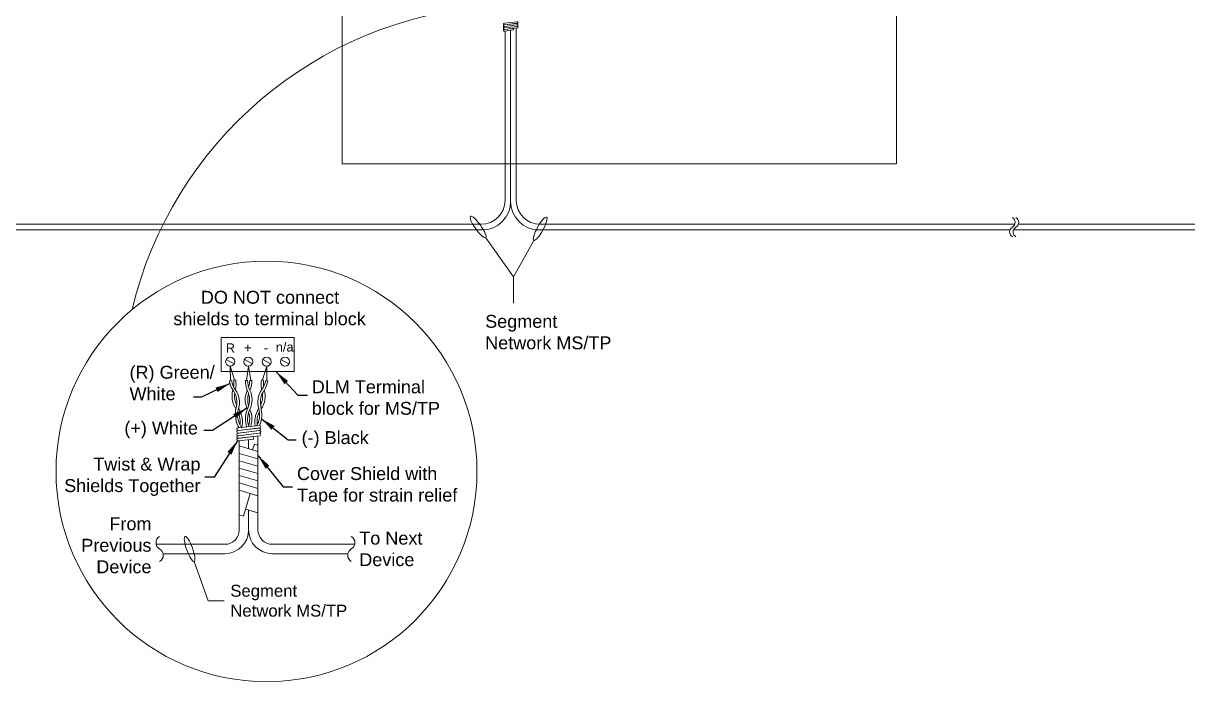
# Model space of a CAD drawing. Header units: inches. Extents: x -60 to 2005, y -577 to 104.
# Drawn here: x 537.08 to 561.43, y -192.89 to -179.11 of the extents above; entities that cross this region are included whole.
import ezdxf
from ezdxf.enums import TextEntityAlignment as Align

# ---------------------------------------------------------------- set-up
doc = ezdxf.new("R2010")
doc.units = ezdxf.units.IN
doc.header["$MEASUREMENT"] = 0
doc.layers.get('0').update_dxf_attribs({"lineweight": 5})
for name, color, linetype, lineweight in [('PANEL', 7, 'Continuous', 0), ('WS_DETAIL', 7, 'Continuous', 5), ('WS_LowVoltage', 6, 'Continuous', 5)]:
    doc.layers.add(name, color=color, linetype=linetype, lineweight=lineweight)
doc.styles.add('ARIAL', font='arial.ttf')
doc.dimstyles.get("Standard").update_dxf_attribs({"dimtxt": 0.18, "dimasz": 0.18, "dimexe": 0.18, "dimexo": 0.0625, "dimgap": 0.09, "dimtad": 0, "dimtih": 1, "dimtoh": 1, "dimdec": 4, "dimzin": 0, "dimdsep": 46, "dimtxsty": 'Standard', "dimcen": 0.09, "dimadec": 0, "dimazin": 0, "dimtfac": 1, "dimtdec": 4, "dimtofl": 0, "dimtmove": 0, "dimatfit": 3, "dimfxl": 1, "dimtolj": 1, "dimtzin": 0, "dimarcsym": 0})

# ---------------------------------------------------------------- blocks, each defined once
blk = doc.blocks.new('A$C65587FE4')
at = {"layer": 'WS_DETAIL'}
for p, q in [((0.468, 0.107), (0.027, 0.054)), ((0.033, 0.001), (0.478, 0.054))]:
    blk.add_line(p, q, dxfattribs=at)
for centre, start, end in [((0.027, 0.027), 90, 283.7483), ((0.474, 0.081), 276.8741, 103.7978)]:
    blk.add_arc(centre, 0.0271, start, end, dxfattribs=at)
blk = doc.blocks.new('G_ENDLINE')
blk.add_lwpolyline([(0.0866, 0, -0.57735), (0, 0, 0.57735), (-0.0866, 0, 0.57735)], format="xyb")
blk = doc.blocks.new('LMCP-24_TW')
at = {"layer": 'PANEL', "linetype": 'Continuous'}
for p, q in [((-46.39, 0), (-46.39, 80.26)), ((46.39, 79.44), (46.39, 0)), ((46.39, 0), (-46.39, 0))]:
    blk.add_line(p, q, dxfattribs=at)

msp = doc.modelspace()

# ---------------------------------------------------------------- linework, layer by layer
msp.add_arc((547.42, -187.028), 8.294, 94.3004, 166.578)
at = {"layer": 'WS_DETAIL'}
for p, q in [((547.33, -179.219), (547.139, -179.242)), ((547.334, -179.251), (547.33, -179.219)), ((547.143, -179.274), (547.334, -179.251)), ((546.751, -183.601), (547.332, -184.42)), ((547.755, -183.654), (547.332, -184.42)), ((547.332, -184.42), (547.332, -184.967)), ((541.215, -185.686), (542.741, -185.686)), ((541.215, -186.402), (541.215, -185.686)), ((542.741, -186.402), (542.741, -185.686)), ((541.323, -186.146), (541.488, -186.242)), ((541.41, -186.59), (541.406, -186.289)), ((541.406, -186.289), (541.499, -186.575)), ((541.705, -186.146), (541.87, -186.242)), ((541.745, -186.587), (541.79, -186.289)), ((541.79, -186.289), (541.835, -186.587)), ((542.175, -186.289), (542.082, -186.575)), ((542.086, -186.146), (542.251, -186.242)), ((542.17, -186.59), (542.175, -186.289)), ((542.468, -186.146), (542.633, -186.242)), ((542.741, -186.402), (541.215, -186.402)), ((541.432, -186.587), (541.389, -186.594)), ((541.477, -186.579), (541.52, -186.572)), ((541.767, -186.587), (541.723, -186.587)), ((541.813, -186.587), (541.857, -186.587)), ((542.103, -186.579), (542.06, -186.572)), ((542.149, -186.587), (542.192, -186.594)), ((541.888, -187.76), (541.57, -187.798)), ((541.576, -187.852), (541.894, -187.813)), ((541.894, -187.813), (541.888, -187.76)), ((540.65, -190.375), (540.947, -191.198)), ((540.947, -191.198), (541.279, -191.198))]:
    msp.add_line(p, q, dxfattribs=at)
at = {"layer": 'WS_DETAIL', "const_width": 0.01}
for points in [[(541.41, -186.59), (541.406, -186.289), (541.499, -186.575)], [(541.745, -186.587), (541.79, -186.289), (541.835, -186.587)], [(542.082, -186.575), (542.175, -186.289), (542.17, -186.59)]]:
    msp.add_lwpolyline(points, dxfattribs=at)
at = {"layer": 'WS_DETAIL'}
for centre, radius in [((542.165, -188.49), 4.402), ((541.406, -186.194), 0.0954), ((541.787, -186.194), 0.0954), ((542.169, -186.194), 0.0954), ((542.55, -186.194), 0.0954)]:
    msp.add_circle(centre, radius, dxfattribs=at)
for centre, radius, start, end in [((547.139, -179.258), 0.0162, 90, 283.7483), ((541.924, -186.505), 0.543, 189.4603, 211.11), ((541.913, -186.494), 0.49, 190.9117, 215.1544), ((540.992, -186.647), 0.49, 351.7703, 8.0089), ((541.127, -187.048), 0.472, 9.6911, 35.1544), ((541.969, -186.907), 0.472, 163.7663, 164.2278), ((540.985, -186.661), 0.543, 347.8107, 9.4603), ((542.266, -186.587), 0.543, 180, 201.6497), ((542.257, -186.574), 0.49, 181.4514, 205.6941), ((541.323, -186.574), 0.49, 342.31, 358.5486), ((541.315, -186.587), 0.543, 338.3503, 0), ((542.454, -187.048), 0.472, 144.8456, 170.3089), ((542.595, -186.661), 0.543, 170.5397, 192.1893), ((541.612, -186.907), 0.472, 15.7722, 16.2337), ((541.667, -186.494), 0.49, 324.8456, 349.0883), ((542.589, -186.647), 0.49, 171.9911, 188.2297), ((541.657, -186.505), 0.543, 328.89, 350.5397), ((541.915, -186.916), 0.472, 164.2278, 189.2296), ((541.915, -186.912), 0.472, 189.6911, 214.6929), ((541.074, -187.056), 0.472, 9.6911, 35.1544), ((541.969, -186.907), 0.472, 173.5469, 189.2296), ((541.968, -186.904), 0.472, 189.6911, 205.3738), ((541.073, -187.053), 0.472, 343.7663, 9.2296), ((541.126, -187.044), 0.472, 343.7663, 9.2296), ((542.19, -186.991), 0.472, 154.7675, 179.7692), ((542.19, -186.988), 0.472, 180.2308, 205.2325), ((541.337, -186.991), 0.472, 0.2308, 25.6941), ((541.337, -186.988), 0.472, 334.3059, 359.7692), ((542.244, -186.991), 0.472, 164.0866, 179.7692), ((542.244, -186.988), 0.472, 180.2308, 195.9134), ((541.391, -186.991), 0.472, 0.2308, 25.6941), ((541.391, -186.988), 0.472, 334.3059, 359.7692), ((542.244, -186.991), 0.472, 154.3059, 154.7675), ((542.455, -187.044), 0.472, 170.7704, 196.2337), ((542.508, -187.053), 0.472, 170.7704, 196.2337), ((541.613, -186.904), 0.472, 334.6262, 350.3089), ((542.507, -187.056), 0.472, 144.8456, 170.3089), ((541.666, -186.912), 0.472, 325.3071, 350.3089), ((541.612, -186.907), 0.472, 350.7704, 6.4531), ((541.665, -186.916), 0.472, 350.7704, 15.7722), ((542.056, -187.299), 0.543, 167.8107, 189.4603), ((542.05, -187.313), 0.49, 163.7663, 188.0089), ((541.128, -187.466), 0.49, 10.9117, 27.1503), ((541.968, -186.904), 0.472, 214.6929, 215.1544), ((541.118, -187.456), 0.543, 9.4603, 31.11), ((542.266, -187.392), 0.543, 158.3503, 180), ((542.257, -187.405), 0.49, 154.3059, 178.5486), ((541.323, -187.405), 0.49, 1.4514, 17.69), ((542.244, -186.988), 0.472, 205.2325, 205.6941), ((541.315, -187.392), 0.543, 360, 21.6497), ((542.463, -187.456), 0.543, 148.89, 170.5397), ((542.452, -187.466), 0.49, 152.8497, 169.0883), ((541.613, -186.904), 0.472, 324.8456, 325.3071), ((541.531, -187.313), 0.49, 351.9911, 16.2337), ((541.524, -187.299), 0.543, 350.5397, 12.1893), ((542.056, -187.299), 0.543, 189.4603, 210.9753), ((542.046, -187.288), 0.49, 190.9117, 215.1544), ((541.124, -187.442), 0.49, 351.7703, 8.0089), ((541.118, -187.456), 0.543, 347.8107, 9.4603), ((542.266, -187.392), 0.543, 180, 197.9088), ((542.257, -187.38), 0.49, 181.4514, 200.7013), ((541.323, -187.38), 0.49, 342.31, 358.5486), ((541.315, -187.392), 0.543, 343.2194, 0), ((542.463, -187.456), 0.543, 170.5397, 188.7192), ((541.535, -187.288), 0.49, 329.9526, 349.0883), ((542.457, -187.442), 0.49, 171.9911, 188.2297), ((541.524, -187.299), 0.543, 335.1844, 350.5397), ((541.259, -187.842), 0.472, 34.9831, 35.1544), ((542.101, -187.702), 0.472, 163.7663, 163.9497), ((541.57, -187.825), 0.0271, 90, 283.7483)]:
    msp.add_arc(centre, radius, start, end, dxfattribs=at)
msp.add_ellipse((546.59, -183.375), major_axis=(0.161, -0.226), ratio=0.22265, dxfattribs=at)
at = {"layer": 'WS_DETAIL', "extrusion": (0, 0, -1)}
for centre, major_axis in [((547.889, -183.411), (-0.134, -0.243)), ((540.556, -190.114), (0.094, -0.261))]:
    msp.add_ellipse(centre, major_axis=major_axis, ratio=0.22265, dxfattribs=at)
at = {"layer": 'WS_LowVoltage'}
for p, q in [((547.389, -179.212), (547.389, -182.818)), ((547.153, -179.273), (547.153, -182.818)), ((547.271, -179.259), (547.271, -182.836)), ((528.098, -183.318), (540.856, -183.318)), ((546.653, -183.318), (540.856, -183.318)), ((547.889, -183.318), (548.639, -183.318)), ((557.815, -183.318), (548.639, -183.318)), ((572.128, -183.318), (557.889, -183.318)), ((527.997, -183.436), (540.766, -183.436)), ((546.671, -183.436), (540.766, -183.436)), ((547.806, -183.436), (551.123, -183.436)), ((557.714, -183.436), (551.123, -183.436)), ((572.146, -183.436), (557.788, -183.436)), ((541.987, -187.748), (541.987, -189.716)), ((541.594, -187.849), (541.594, -189.716)), ((541.594, -187.957), (541.987, -188.073)), ((541.79, -187.826), (541.79, -188.015)), ((541.79, -187.826), (541.79, -188.015)), ((541.911, -187.918), (541.875, -188.04)), ((541.911, -187.918), (541.987, -187.94)), ((541.594, -188.112), (541.987, -188.227)), ((541.594, -188.266), (541.987, -188.382)), ((541.594, -188.42), (541.987, -188.536)), ((541.594, -188.575), (541.987, -188.69)), ((541.594, -188.729), (541.987, -188.845)), ((541.594, -188.883), (541.987, -188.999)), ((541.821, -188.95), (541.681, -189.424)), ((541.594, -189.398), (541.681, -189.424)), ((541.724, -189.277), (541.987, -189.355)), ((541.79, -189.297), (541.79, -189.713)), ((541.294, -190.016), (539.858, -190.016)), ((542.287, -190.016), (544.012, -190.016)), ((541.29, -190.213), (540.003, -190.213)), ((542.29, -190.213), (543.867, -190.213))]:
    msp.add_line(p, q, dxfattribs=at)
for centre, radius, start, end in [((546.653, -182.818), 0.5, 270, 0), ((546.671, -182.836), 0.6, 270, 0), ((547.871, -182.836), 0.6, 180, 270), ((547.889, -182.818), 0.5, 180, 270), ((541.29, -189.713), 0.5, 270, 0), ((541.294, -189.716), 0.3, 270, 0), ((542.29, -189.713), 0.5, 180, 270), ((542.287, -189.716), 0.3, 180, 270)]:
    msp.add_arc(centre, radius, start, end, dxfattribs=at)

# ---------------------------------------------------------------- block references
at = {"lineweight": -3, "xscale": 0.125, "yscale": 0.125, "zscale": 0.125}
msp.add_blockref('LMCP-24_TW', (549.543, -182.053), dxfattribs=at)
at = {"layer": 'WS_DETAIL', "xscale": 0.6001532437038364, "yscale": 0.6001532437038364, "zscale": 0.6001532437038364}
for p in [(547.123, -179.144), (547.123, -179.177), (547.123, -179.21), (547.123, -179.242)]:
    msp.add_blockref('A$C65587FE4', p, dxfattribs=at)
at = {"layer": 'WS_DETAIL'}
for p, xscale, yscale, zscale, rotation in [((557.764, -183.378), 2.335299245836481, 2.335299245836481, 2.335299245836481, 270), ((557.838, -183.378), 2.335299245836481, 2.335299245836481, 2.335299245836481, 270), ((543.939, -190.114), 3.038678993040037, 3.038678993040037, 3.038678993040037, 90)]:
    msp.add_blockref('G_ENDLINE', p, dxfattribs=dict(at, xscale=xscale, yscale=yscale, zscale=zscale, rotation=rotation))
for p in [(541.543, -187.635), (541.543, -187.689), (541.543, -187.744), (541.543, -187.798)]:
    msp.add_blockref('A$C65587FE4', p, dxfattribs=at)
at = {"layer": 'WS_DETAIL', "extrusion": (0, 0, -1), "xscale": 3.038678993040037, "yscale": 3.038678993040037, "zscale": -3.038678993040026, "rotation": 90}
msp.add_blockref('G_ENDLINE', (-539.93, -190.114), dxfattribs=at)

# ---------------------------------------------------------------- texts
at = {"layer": 'WS_DETAIL', "style": 'ARIAL'}
for s, height, p in [('n/a', 0.1908, (542.545, -185.883)), ('R', 0.191, (541.41, -185.906)), ('+', 0.191, (541.774, -185.903)), ('-', 0.191, (542.155, -185.903))]:
    msp.add_text(s, height=height, dxfattribs=at).set_placement(p, align=Align.MIDDLE)
at = {"layer": 'WS_DETAIL', "char_height": 0.27, "style": 'ARIAL'}
for s, insert, width, attachment_point in [('\\pi0.61076;DO NOT connect \\P\\pi0.035123;shields to terminal block', (540.181, -185.434), 4.08231, 7), ('Segment \\PNetwork MS/TP', (546.738, -185.214), 2.627, 1)]:
    msp.add_mtext(s, dxfattribs=dict(at, insert=insert, width=width, attachment_point=attachment_point))
for s, insert, attachment_point in [('(R) Green/\\PWhite', (539.3, -187.004), 7), ('DLM Terminal \\Pblock for MS/TP', (543.111, -187.309), 7), ('(+) White', (540.732, -187.797), 9), ('(-) Black', (544.302, -187.999), 9), ('Twist & Wrap \\PShields Together', (540.784, -189.004), 9), ('Cover Shield with \\PTape for strain relief', (542.802, -189.202), 7), ('From \\PPrevious \\PDevice', (539.759, -190.625), 9)]:
    msp.add_mtext(s, dxfattribs=dict(at, insert=insert, attachment_point=attachment_point))
at = {"layer": 'WS_DETAIL', "linetype": 'Continuous', "width": 6.92856, "attachment_point": 4, "style": 'ARIAL'}
for s, insert, char_height in [('To Next \\PDevice', (544.105, -190.114), 0.27), ('Segment \\PNetwork MS/TP', (541.408, -191.198), 0.25)]:
    msp.add_mtext(s, dxfattribs=dict(at, insert=insert, char_height=char_height))

# ---------------------------------------------------------------- leaders
at = {"layer": 'WS_DETAIL'}
for points in [[(542.367, -186.405), (542.823, -186.893), (543.021, -186.893)], [(541.401, -186.648), (540.805, -186.937), (540.637, -186.937)], [(541.753, -187.165), (541.034, -187.635), (540.853, -187.635)], [(542.06, -187.388), (542.616, -187.826), (542.784, -187.826)], [(541.557, -187.849), (541.072, -188.613), (540.874, -188.613)], [(541.991, -188.161), (542.514, -188.812), (542.712, -188.813)]]:
    msp.add_leader(points, dimstyle='Standard', override={"dimasz": 0.31, "dimgap": 0.09, "dimtad": 0}, dxfattribs=at)

doc.saveas('drawing.dxf')
